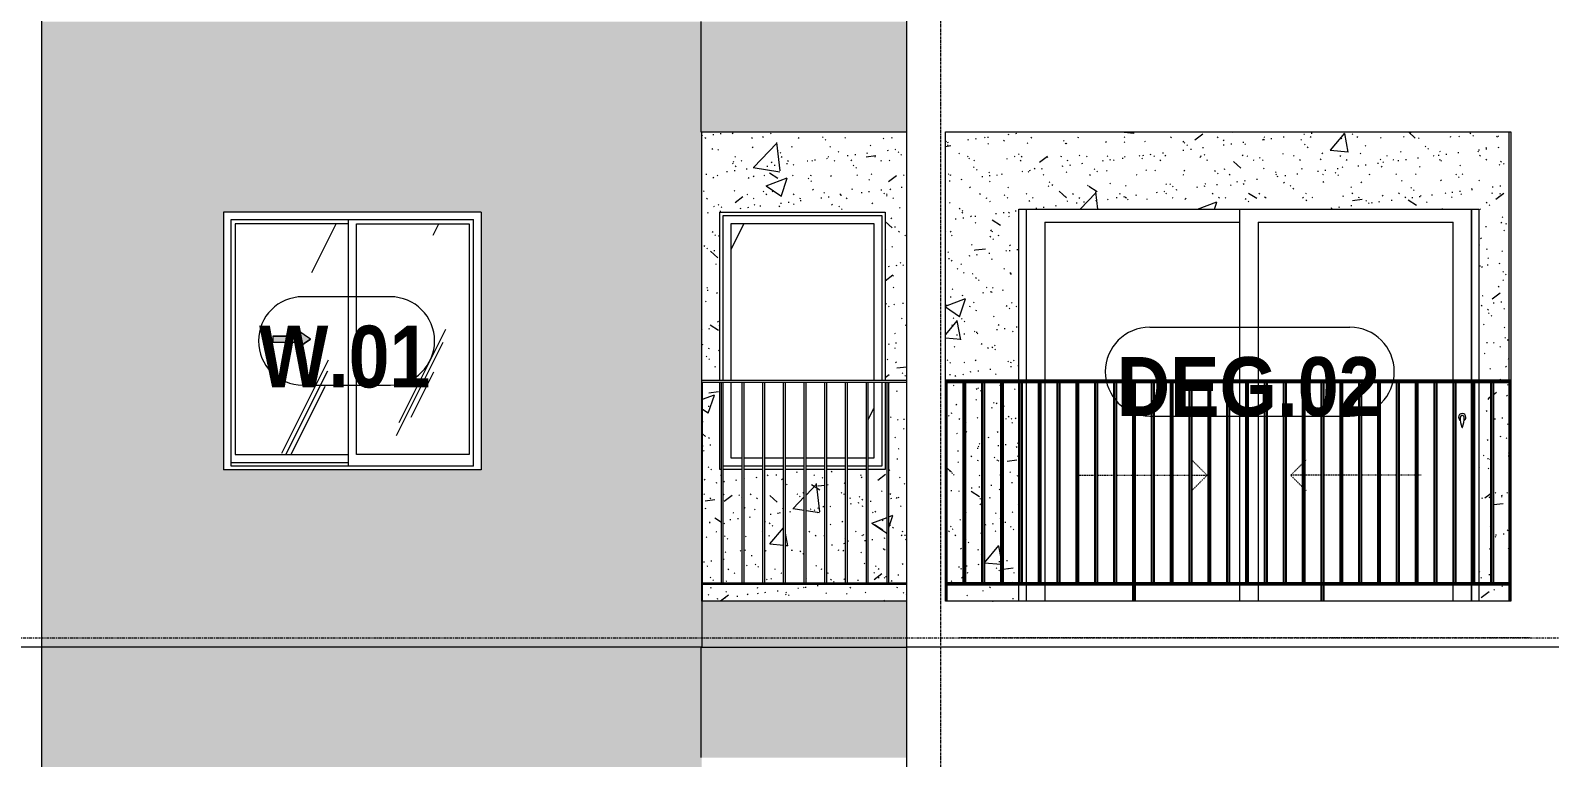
# Model space of a CAD drawing. Header units: millimetres. Extents: x 25061 to 259291, y -8723 to 35400.
# Drawn here: x 215360 to 223620, y 8350 to 12302 of the extents above; entities that cross this region are included whole.
import ezdxf

# ---------------------------------------------------------------- set-up
doc = ezdxf.new("R2010")
doc.units = ezdxf.units.MM
for name, pattern in [('1 NÉT CALL OUT', [6, 3, -3]), ('Centre', [31.75, 6.35, -4.7625, 15.875, -4.7625]), ('Dash', [6.35, 3.175, -3.175]), ('Dash 1_8_', [6.35, 3.175, -3.175]), ('Grid Line', [22.225, 12.7, -3.175, 3.175, -3.175])]:
    doc.linetypes.add(name, pattern=pattern)
for name, color, linetype, lineweight in [('0-2', 50, 'Continuous', 5), ('A-AREA', 32, 'Dash 1_8_', 9), ('A-DETL-GENF', 92, 'Continuous', 9), ('A-DETL-GENF-3', 92, '1 NÉT CALL OUT', 9), ('A-DOOR', 31, 'Continuous', 9), ('A-DOOR-FRAM', 31, 'Continuous', 9), ('A-DOOR-HDLN', 31, 'Dash', 9), ('A-DOOR-IDEN', 31, 'Continuous', 9), ('A-FLOR-HRAL-1', 253, 'Continuous', 9), ('A-FLOR-LEVL-2', 51, 'Centre', 9), ('A-GLAZ', 151, 'Continuous', 9), ('A-GLAZ-1', 7, '1 NÉT CALL OUT', 9), ('A-GLAZ-3', 7, 'Continuous', 9), ('A-GLAZ-IDEN', 152, 'Continuous', 9), ('A-WALL', 113, 'Continuous', 9), ('A-WALL-PATT-2', 9, 'Continuous', 9), ('A-WALL-PATT-3', 111, 'Continuous', 5), ('I-WALL', 2, 'Continuous', 9), ('I-WALL-2', 7, 'Continuous', 9), ('S-GRID-1', 1, 'Grid Line', 9)]:
    doc.layers.add(name, color=color, linetype=linetype, lineweight=lineweight)
doc.styles.add('Arial_B_1', font='arialbd.ttf', dxfattribs={"width": 0.9, "height": 320})
doc.styles.add('Arial_B_2', font='arialbd.ttf', dxfattribs={"width": 0.85, "height": 336})
pattern_1 = [(50, (-80880.3, 14125), (1165.98, -102.01), [121.92, -1341.12]), (355, (-80880.3, 14125), (-225.554, 1222.763), [97.536, -1072.896]), (100.451, (-80783.1, 14116.5), (940.433, 1120.746), [103.616, -1139.776]), (46.184, (-80880.3, 14450.1), (1734.91, -269.07), [182.88, -2011.68]), (96.636, (-80735.7, 14427.7), (1519.38, 1583.54), [155.42, -1709.66]), (351.184, (-80880.3, 14450.1), (1519.39, 1583.52), [146.3, -1609.34]), (21, (-80717.7, 14368.8), (970.332, -654.498), [121.92, -1341.12]), (326, (-80717.7, 14368.8), (395.53, 1178.804), [97.536, -1072.896]), (71.451, (-80636.9, 14314.3), (1365.87, 524.296), [103.616, -1139.776]), (37.5, (-80880.3, 14125), (19.767, 541.153), [53.645, -1006.246, 53.645, -1035.507, -1076.96]), (37.5, (-80880.3, 14125), (19.767, 541.153), [-2149.043, 53.645, -1023.315]), (7.5, (-80880.3, 14125), (427.646, 641.156), [53.645, -567.334, 53.645, -981.862, -410.464]), (7.5, (-80880.3, 14125), (427.646, 641.156), [-1656.486, 53.645, -356.82]), (327.5, (-81242.8, 14125), (867.782, -36.665), [53.645, -352.755, 53.645, -1214.323, -1682.496]), (327.5, (-81242.8, 14125), (867.782, -36.665), [-1674.368, 53.645, -1628.85]), (317.5, (-81405.4, 14125), (948.028, 162.73), [53.645, -474.675, 53.645, -788.416, -1194.816]), (317.5, (-81405.4, 14125), (948.028, 162.73), [-1370.38, 53.645, -1141.17])]
pattern_2 = [(37.5, (-80880.3, 14125), (-5.1206, 156.61216), [5.364, -118.181, 5.364, -132.812, -132.08]), (37.5, (-80880.3, 14125), (-5.1206, 156.61216), [-261.722, 5.364, -126.716]), (7.5, (-80880.3, 14125), (143.847, 229.3842), [5.364, -61.285, 5.364, -105.989, -42.672]), (7.5, (-80880.3, 14125), (143.847, 229.3842), [-178.003, 5.364, -37.308]), (327.5, (-80980.28, 14125), (253.1176, 0.4601), [5.364, -35.276, 5.364, -140.94, -191.008]), (327.5, (-80980.28, 14125), (253.1176, 0.4601), [-186.944, 5.364, -185.644]), (317.5, (-80980.28, 14125), (244.3381, 71.3376), [5.364, -14.956, 5.364, -90.546, -109.728]), (317.5, (-80980.28, 14125), (244.3381, 71.3376), [-116.23, 5.364, -104.364])]
pattern_3 = [(63.435, (-78970.7, 14236.3), (-0.002, 1625.6), [567.96, -3066.99]), (63.435, (-80596.3, 14236.3), (-0.002, 1625.6), [567.96, -3066.99]), (63.435, (-78192.5, 14550.35), (-0.002, 1625.6), [567.96, -3066.99]), (63.435, (-79818.1, 14550.35), (-0.002, 1625.6), [567.96, -3066.99]), (63.435, (-78310.3, 14439.5), (-0.002, 1625.6), [567.96, -3066.99]), (63.435, (-79935.9, 14439.5), (-0.002, 1625.6), [567.96, -3066.99]), (63.435, (-78430.35, 15074.4), (-0.002, 1625.6), [276.06, -3358.9]), (63.435, (-80055.95, 15074.4), (-0.002, 1625.6), [276.06, -3358.9]), (63.435, (-78508.9, 14976.15), (-0.002, 1625.6), [567.96, -3066.99]), (63.435, (-80134.5, 14976.15), (-0.002, 1625.6), [567.96, -3066.99]), (63.435, (-78495, 15046.7), (-0.002, 1625.6), [567.96, -3066.99]), (63.435, (-80120.6, 15046.7), (-0.002, 1625.6), [567.96, -3066.99]), (63.435, (-79150.9, 14737.2), (-0.002, 1625.6), [567.96, -3066.99]), (63.435, (-80776.5, 14737.2), (-0.002, 1625.6), [567.96, -3066.99]), (63.435, (-79137, 14820.35), (-0.002, 1625.6), [567.96, -3066.99]), (63.435, (-80762.6, 14820.35), (-0.002, 1625.6), [567.96, -3066.99]), (63.435, (-79133.3, 14880.3), (-0.002, 1625.6), [567.96, -3066.99]), (63.435, (-80758.9, 14880.3), (-0.002, 1625.6), [567.96, -3066.99])]

# ---------------------------------------------------------------- blocks, each defined once
blk = doc.blocks.new('M_Fixed - 900 x 1400-V293-TKCS_MẶT CẮT 2')
at = {"layer": 'A-GLAZ'}
h = blk.add_hatch(dxfattribs=at)
h.set_pattern_fill('FP_51', color=256, style=0, pattern_type=2)
h.set_pattern_definition([(63.435, (-80677.1, 14226.6), (-817.87, 2453.6), [1016, -609.6, 1016, -609.6, -1292.49]), (63.435, (-80677.1, 14226.6), (-817.87, 2453.6), [-3251.2, 406.4, -886.1]), (63.435, (-80727.9, 14277.4), (-817.87, 2453.6), [812.8, -1016, 609.6, -609.6, -1495.69]), (63.435, (-80727.9, 14277.4), (-817.87, 2453.6), [-3048, 711.2, -784.5]), (63.435, (-80727.9, 14429.8), (-817.87, 2453.6), [609.6, -1219.2, 406.4, -609.6, -1698.89]), (63.435, (-80727.9, 14429.8), (-817.87, 2453.6), [-2844.8, 914.4, -784.5]), (63.435, (-80575.5, 14277.4), (-817.87, 2453.6), [609.6, -1219.2, 508, -2206.89]), (63.435, (-80423.1, 14429.8), (-817.87, 2453.6), [304.8, -1524, 203.2, -2511.69]), (63.435, (-80677.1, 14683.8), (-817.87, 2453.6), [203.2, -1524, 203.2, -812.8, -1800.49]), (63.435, (-80677.1, 14683.8), (-817.87, 2453.6), [-2743.2, 508, -1292.5]), (63.435, (-79762.7, 14531.4), (-817.87, 2453.6), [1016, -1524, 1219.2, -804.81]), (63.435, (-79762.7, 14379), (-817.87, 2453.6), [1422.4, -1016, 1524, -601.61]), (63.435, (-79661.1, 14429.8), (-817.87, 2453.6), [1625.6, -812.8, 1219.2, -886.09]), (63.435, (-79508.7, 14582.2), (-817.87, 2453.6), [1016, -1422.4, 812.8, -1292.49]), (63.435, (-79661.1, 14887), (-817.87, 2453.6), [508, -2032, 609.6, -1394.09]), (63.435, (-79356.3, 14734.6), (-817.87, 2453.6), [406.4, -2032, 406.4, -1698.89])])
h.paths.add_polyline_path([(-62032.6, 9978), (-62032.6, 10390), (-62091.6, 10390), (-62091.6, 9978)])
h.paths.add_polyline_path([(-62022.6, 9978), (-61920.1, 9978), (-61920.1, 10390), (-62022.6, 10390), (-62022.6, 10047)])
h.paths.add_polyline_path([(-61317.6, 9978), (-61317.6, 10390), (-61347.6, 10390), (-61347.6, 9978)])
h.paths.add_polyline_path([(-61685.1, 9978), (-61582.6, 9978), (-61582.6, 10390), (-61685.1, 10390), (-61685.1, 10345.5)])
h.paths.add_polyline_path([(-61357.6, 9978), (-61357.6, 10390), (-61460.1, 10390), (-61460.1, 9978)])
h.paths.add_polyline_path([(-61695.1, 9978), (-61695.1, 10390), (-61797.6, 10390), (-61797.6, 9978)])
h.paths.add_polyline_path([(-61807.6, 9978), (-61807.6, 10390), (-61910.1, 10390), (-61910.1, 9978)])
h.paths.add_polyline_path([(-61470.1, 9978), (-61470.1, 10390), (-61572.6, 10390), (-61572.6, 9978)])
h.paths.add_polyline_path([(-61669.6, 10400), (-61317.6, 10400), (-61317.6, 11252), (-62091.6, 11252), (-62091.6, 10400), (-61739.6, 10400)])
at = {"layer": 'A-GLAZ-3'}
for p, q in [((-62135.6, 11296), (-61273.6, 11296)), ((-62135.6, 10400), (-62135.6, 11296)), ((-62091.6, 11252), (-61317.6, 11252)), ((-62091.6, 10400), (-62091.6, 11252)), ((-61317.6, 11252), (-61317.6, 10400)), ((-61273.6, 11296), (-61273.6, 10400)), ((-62091.6, 9978), (-62091.6, 10390)), ((-61317.6, 10390), (-61317.6, 9978)), ((-61273.6, 10390), (-61273.6, 9934)), ((-62032.6, 9934), (-62135.1, 9934)), ((-62032.6, 9978), (-62091.6, 9978)), ((-61920.1, 9978), (-62022.6, 9978)), ((-61920.1, 9934), (-62022.6, 9934)), ((-61807.6, 9978), (-61910.1, 9978)), ((-61807.6, 9934), (-61910.1, 9934)), ((-61695.1, 9978), (-61797.6, 9978)), ((-61695.1, 9934), (-61797.6, 9934)), ((-61582.6, 9978), (-61685.1, 9978)), ((-61582.6, 9934), (-61685.1, 9934)), ((-61470.1, 9978), (-61572.6, 9978)), ((-61470.1, 9934), (-61572.6, 9934)), ((-61357.6, 9978), (-61460.1, 9978)), ((-61357.6, 9934), (-61460.1, 9934)), ((-61317.6, 9978), (-61347.6, 9978)), ((-61273.6, 9934), (-61347.6, 9934))]:
    blk.add_line(p, q, dxfattribs=at)
blk = doc.blocks.new('Railing - 10mm-901206-TKCS_MẶT CẮT 2')
at = {"layer": 'A-FLOR-HRAL-1'}
for p, q in [((-62145.064287, 5900), (-62145.064287, 6990)), ((-62135.064287, 5900), (-62135.064287, 6990))]:
    blk.add_line(p, q, dxfattribs=at)
blk = doc.blocks.new('Railing - 50 x 10mm-901205-TKCS_MẶT CẮT 2')
at = {"layer": 'A-FLOR-HRAL-1'}
for p in [(-62252.564287, 6990), (-62247.564287, 5800)]:
    blk.add_line(p, (-62247.564287, 6990), dxfattribs=at)
blk = doc.blocks.new('Railing - Railing-998577-TKCS_MẶT CẮT 2')
at = {"layer": 'A-FLOR-HRAL-1'}
for p, q in [((-62252.564287, 12700), (-61137.564287, 12700)), ((-61137.564287, 12690), (-62252.564287, 12690))]:
    blk.add_line(p, q, dxfattribs=at)
for name, p in [('Railing - 50 x 10mm-901205-TKCS_MẶT CẮT 2', (0, 6800)), ('Railing - 10mm-901206-TKCS_MẶT CẮT 2', (0, 6800)), ('Railing - 10mm-901206-TKCS_MẶT CẮT 2', (112.5, 6800)), ('Railing - 10mm-901206-TKCS_MẶT CẮT 2', (225, 6800)), ('Railing - 10mm-901206-TKCS_MẶT CẮT 2', (337.5, 6800)), ('Railing - 10mm-901206-TKCS_MẶT CẮT 2', (450, 6800)), ('Railing - 10mm-901206-TKCS_MẶT CẮT 2', (562.5, 6800)), ('Railing - 10mm-901206-TKCS_MẶT CẮT 2', (675, 6800)), ('Railing - 10mm-901206-TKCS_MẶT CẮT 2', (787.5, 6800)), ('Railing - 10mm-901206-TKCS_MẶT CẮT 2', (900, 6800))]:
    blk.add_blockref(name, p)
blk = doc.blocks.new('Top Rail Type - Top Rail_Internal_-998578-TKCS_MẶT CẮT 2')
at = {"layer": 'A-FLOR-HRAL-1'}
for p, q in [((-61137.564287, 13800), (-62252.564287, 13800)), ((-62252.564287, 13790), (-61137.564287, 13790))]:
    blk.add_line(p, q, dxfattribs=at)
blk = doc.blocks.new('NCV_TKTC_TANG 3 - 4_rvt-4-TKCS_MẶT CẮT 2')
at = {"layer": 'A-WALL-PATT-2'}
h = blk.add_hatch(dxfattribs=at)
h.set_pattern_fill('FP_37', color=256, style=0, pattern_type=2)
h.set_pattern_definition(pattern_1)
h.paths.add_polyline_path([(-61149.6, 9200), (-61137.6, 9200), (-61137.6, 9290), (-62247.6, 9290), (-62247.6, 9200), (-61157.9, 9200)])
h.paths.add_polyline_path([(-62022.6, 9300), (-61920.1, 9300), (-61920.1, 9915), (-62022.6, 9915), (-62022.6, 9802.7)])
h.paths.add_polyline_path([(-61910.1, 9300), (-61807.6, 9300), (-61807.6, 9915), (-61910.1, 9915), (-61910.1, 9707)])
h.paths.add_polyline_path([(-62135.1, 9300), (-62032.6, 9300), (-62032.6, 9915), (-62135.1, 9915), (-62135.1, 9898.4)])
h.paths.add_polyline_path([(-62145.1, 9300), (-62145.1, 9915), (-62154.6, 9915), (-62154.6, 10390), (-62247.6, 10390), (-62247.6, 9300)])
h.paths.add_polyline_path([(-61141.6, 9300), (-61137.6, 9300), (-61137.6, 10390), (-61235.1, 10390), (-61235.1, 9300), (-61164.3, 9300)])
h.paths.add_polyline_path([(-61685.1, 9300), (-61582.6, 9300), (-61582.6, 9915), (-61685.1, 9915), (-61685.1, 9515.7)])
h.paths.add_polyline_path([(-61797.6, 9300), (-61695.1, 9300), (-61695.1, 9915), (-61797.6, 9915), (-61797.6, 9611.3)])
h.paths.add_polyline_path([(-61245.1, 9300), (-61245.1, 10390), (-61254.6, 10390), (-61254.6, 9915), (-61347.6, 9915), (-61347.6, 9300)])
h.paths.add_polyline_path([(-61572.6, 9300), (-61470.1, 9300), (-61470.1, 9915), (-61572.6, 9915), (-61572.6, 9420)])
h.paths.add_polyline_path([(-61357.6, 9300), (-61357.6, 9915), (-61460.1, 9915), (-61460.1, 9300), (-61431.5, 9300)])
h.paths.add_polyline_path([(-62252.6, 10400), (-62154.6, 10400), (-62154.6, 11315), (-61254.6, 11315), (-61254.6, 10400), (-61137.6, 10400), (-61137.6, 11750), (-62252.6, 11750), (-62252.6, 10860.2)])
h = blk.add_hatch(dxfattribs=at)
h.set_pattern_fill('FP_38', color=256, style=0, pattern_type=2)
h.set_pattern_definition(pattern_2)
h.paths.add_polyline_path([(-61149.6, 9200), (-61137.6, 9200), (-61137.6, 9290), (-62247.6, 9290), (-62247.6, 9200), (-61157.9, 9200)])
h.paths.add_polyline_path([(-62022.6, 9300), (-61920.1, 9300), (-61920.1, 9915), (-62022.6, 9915), (-62022.6, 9802.7)])
h.paths.add_polyline_path([(-61910.1, 9300), (-61807.6, 9300), (-61807.6, 9915), (-61910.1, 9915), (-61910.1, 9707)])
h.paths.add_polyline_path([(-62135.1, 9300), (-62032.6, 9300), (-62032.6, 9915), (-62135.1, 9915), (-62135.1, 9898.4)])
h.paths.add_polyline_path([(-62145.1, 9300), (-62145.1, 9915), (-62154.6, 9915), (-62154.6, 10390), (-62247.6, 10390), (-62247.6, 9300)])
h.paths.add_polyline_path([(-61141.6, 9300), (-61137.6, 9300), (-61137.6, 10390), (-61235.1, 10390), (-61235.1, 9300), (-61164.3, 9300)])
h.paths.add_polyline_path([(-61685.1, 9300), (-61582.6, 9300), (-61582.6, 9915), (-61685.1, 9915), (-61685.1, 9515.7)])
h.paths.add_polyline_path([(-61797.6, 9300), (-61695.1, 9300), (-61695.1, 9915), (-61797.6, 9915), (-61797.6, 9611.3)])
h.paths.add_polyline_path([(-61245.1, 9300), (-61245.1, 10390), (-61254.6, 10390), (-61254.6, 9915), (-61347.6, 9915), (-61347.6, 9300)])
h.paths.add_polyline_path([(-61572.6, 9300), (-61470.1, 9300), (-61470.1, 9915), (-61572.6, 9915), (-61572.6, 9420)])
h.paths.add_polyline_path([(-61357.6, 9300), (-61357.6, 9915), (-61460.1, 9915), (-61460.1, 9300), (-61431.5, 9300)])
h.paths.add_polyline_path([(-62252.6, 10400), (-62154.6, 10400), (-62154.6, 11315), (-61254.6, 11315), (-61254.6, 10400), (-61137.6, 10400), (-61137.6, 11750), (-62252.6, 11750), (-62252.6, 10860.2)])
h = blk.add_hatch(dxfattribs=at)
h.set_pattern_fill('FP_37', color=256, style=0, pattern_type=2)
h.set_pattern_definition(pattern_1)
h.paths.add_polyline_path([(-60922.6, 9200), (-60527.6, 9200), (-60527.6, 9290), (-60922.6, 9290), (-60922.6, 9206.3)])
h.paths.add_polyline_path([(-57862.6, 9200), (-57862.6, 9290), (-58027.6, 9290), (-58027.6, 9200), (-57873.4, 9200)])
h.paths.add_polyline_path([(-60830.1, 9300), (-60830.1, 10390), (-60922.6, 10390), (-60922.6, 9300), (-60874.8, 9300)])
h.paths.add_polyline_path([(-60527.6, 9300), (-60527.6, 10390), (-60615.1, 10390), (-60615.1, 9300)])
h.paths.add_polyline_path([(-57880.7, 9300), (-57862.6, 9300), (-57862.6, 10390), (-57950.1, 10390), (-57950.1, 9300)])
h.paths.add_polyline_path([(-57960.1, 9300), (-57960.1, 10390), (-58027.6, 10390), (-58027.6, 9300)])
h.paths.add_polyline_path([(-60727.6, 9300), (-60727.6, 10390), (-60820.1, 10390), (-60820.1, 9300), (-60802.2, 9300)])
h.paths.add_polyline_path([(-60717.6, 9300), (-60625.1, 9300), (-60625.1, 10390), (-60717.6, 10390), (-60717.6, 9867.5)])
h.paths.add_polyline_path([(-57960.3, 10400), (-57862.6, 10400), (-57862.6, 11750), (-60927.6, 11750), (-60927.6, 10400), (-60527.6, 10400), (-60527.6, 11330), (-58027.6, 11330), (-58027.6, 10400), (-58018.9, 10400)])
h = blk.add_hatch(dxfattribs=at)
h.set_pattern_fill('FP_38', color=256, style=0, pattern_type=2)
h.set_pattern_definition(pattern_2)
h.paths.add_polyline_path([(-60922.6, 9200), (-60527.6, 9200), (-60527.6, 9290), (-60922.6, 9290), (-60922.6, 9206.3)])
h.paths.add_polyline_path([(-57862.6, 9200), (-57862.6, 9290), (-58027.6, 9290), (-58027.6, 9200), (-57873.4, 9200)])
h.paths.add_polyline_path([(-60830.1, 9300), (-60830.1, 10390), (-60922.6, 10390), (-60922.6, 9300), (-60874.8, 9300)])
h.paths.add_polyline_path([(-60527.6, 9300), (-60527.6, 10390), (-60615.1, 10390), (-60615.1, 9300)])
h.paths.add_polyline_path([(-57880.7, 9300), (-57862.6, 9300), (-57862.6, 10390), (-57950.1, 10390), (-57950.1, 9300)])
h.paths.add_polyline_path([(-57960.1, 9300), (-57960.1, 10390), (-58027.6, 10390), (-58027.6, 9300)])
h.paths.add_polyline_path([(-60727.6, 9300), (-60727.6, 10390), (-60820.1, 10390), (-60820.1, 9300), (-60802.2, 9300)])
h.paths.add_polyline_path([(-60717.6, 9300), (-60625.1, 9300), (-60625.1, 10390), (-60717.6, 10390), (-60717.6, 9867.5)])
h.paths.add_polyline_path([(-57960.3, 10400), (-57862.6, 10400), (-57862.6, 11750), (-60927.6, 11750), (-60927.6, 10400), (-60527.6, 10400), (-60527.6, 11330), (-58027.6, 11330), (-58027.6, 10400), (-58018.9, 10400)])
at = {"layer": 'I-WALL-2'}
for p, q in [((-57862.6, 10400), (-57862.6, 11750)), ((-60527.6, 10400), (-60527.6, 11330)), ((-60527.6, 11330), (-58027.6, 11330)), ((-58027.6, 11330), (-58027.6, 10400)), ((-62154.6, 10400), (-62154.6, 11315)), ((-62154.6, 11315), (-61254.6, 11315)), ((-61254.6, 11315), (-61254.6, 10400)), ((-62154.6, 9915), (-62154.6, 10390)), ((-61254.6, 10390), (-61254.6, 9915)), ((-60527.6, 9300), (-60527.6, 10390)), ((-58027.6, 10390), (-58027.6, 9300)), ((-57862.6, 9300), (-57862.6, 10390)), ((-62145.1, 9915), (-62154.6, 9915)), ((-62032.6, 9915), (-62135.1, 9915)), ((-61920.1, 9915), (-62022.6, 9915)), ((-61807.6, 9915), (-61910.1, 9915)), ((-61695.1, 9915), (-61797.6, 9915)), ((-61582.6, 9915), (-61685.1, 9915)), ((-61470.1, 9915), (-61572.6, 9915)), ((-61357.6, 9915), (-61460.1, 9915)), ((-61254.6, 9915), (-61347.6, 9915)), ((-60527.6, 9200), (-60527.6, 9290)), ((-58027.6, 9290), (-58027.6, 9200)), ((-57862.6, 9200), (-57862.6, 9290))]:
    blk.add_line(p, q, dxfattribs=at)
at = {"layer": ''}
for name in ['Top Rail Type - Top Rail_Internal_-998578-TKCS_MẶT CẮT 2', 'Railing - Railing-998577-TKCS_MẶT CẮT 2']:
    blk.add_blockref(name, (0, -3400), dxfattribs=at)
at = {"layer": 'A-GLAZ'}
blk.add_blockref('M_Fixed - 900 x 1400-V293-TKCS_MẶT CẮT 2', (0, 0), dxfattribs=at)
blk = doc.blocks.new('1_FAMILY RVT - W01-WxH 1400x1400xmm-V129-TKCS_MẶT CẮT 2')
at = {"layer": 'A-DETL-GENF-3'}
blk.add_hatch(color=256, dxfattribs=at).paths.add_polyline_path([(-64448.1, 10576.5), (-64380.3, 10623.9), (-64448.1, 10671.4), (-64448.1, 10640.9), (-64583.5, 10640.9), (-64583.5, 10607), (-64448.1, 10607)])
at = {"layer": 'A-GLAZ'}
h = blk.add_hatch(dxfattribs=at)
h.set_pattern_fill('FP_35', color=256, style=0, pattern_type=2)
h.set_pattern_definition(pattern_3)
h.paths.add_polyline_path([(-64174.8, 9997), (-64174.8, 11250.9), (-64789.1, 11250.9), (-64789.1, 9997), (-64778.2, 9997)])
h.paths.add_polyline_path([(-64448.1, 10576.5), (-64448.1, 10607), (-64583.5, 10607), (-64583.5, 10640.9), (-64448.1, 10640.9), (-64448.1, 10671.4), (-64380.3, 10623.9), (-64404.5, 10607)])
h = blk.add_hatch(dxfattribs=at)
h.set_pattern_fill('FP_35', color=256, style=0, pattern_type=2)
h.set_pattern_definition(pattern_3)
h.paths.add_polyline_path([(-64130.3, 9997), (-63516.1, 9997), (-63516.1, 11250.9), (-64130.3, 11250.9), (-64130.3, 10874.5)])
at = {"layer": 'A-DETL-GENF'}
for p, q in [((-64448.1, 10671.4), (-64448.1, 10640.9)), ((-64380.3, 10623.9), (-64448.1, 10671.4)), ((-64380.3, 10623.9), (-64448.1, 10671.4)), ((-64448.1, 10671.4), (-64448.1, 10640.9)), ((-64583.5, 10640.9), (-64583.5, 10607)), ((-64583.5, 10640.9), (-64448.1, 10640.9)), ((-64448.1, 10640.9), (-64583.5, 10640.9)), ((-64583.5, 10640.9), (-64583.5, 10607)), ((-64583.5, 10607), (-64448.1, 10607)), ((-64583.5, 10607), (-64448.1, 10607)), ((-64380.3, 10623.9), (-64448.1, 10576.5)), ((-64448.1, 10576.5), (-64380.3, 10623.9)), ((-64448.1, 10607), (-64448.1, 10576.5)), ((-64448.1, 10607), (-64448.1, 10576.5))]:
    blk.add_line(p, q, dxfattribs=at)
at = {"layer": 'A-GLAZ'}
for p, q in [((-63452.6, 11314.4), (-64852.6, 11314.4)), ((-64852.6, 11314.4), (-64852.6, 9914.4)), ((-64811.6, 11273.5), (-63493.5, 11273.5)), ((-64811.6, 9933.5), (-64811.6, 11273.5)), ((-64789.1, 11250.9), (-64789.1, 9997)), ((-64174.8, 11250.9), (-64789.1, 11250.9)), ((-64174.8, 11273.5), (-64174.8, 9933.5)), ((-64130.3, 9997), (-64130.3, 11250.9)), ((-64130.3, 11250.9), (-63516.1, 11250.9)), ((-63516.1, 11250.9), (-63516.1, 9997)), ((-63493.5, 9933.5), (-63493.5, 11273.5)), ((-63452.6, 11314.4), (-63452.6, 9914.4)), ((-64789.1, 9997), (-64174.8, 9997)), ((-63516.1, 9997), (-64130.3, 9997)), ((-63452.6, 9914.4), (-64852.6, 9914.4)), ((-64174.8, 9952.5), (-64811.6, 9952.5)), ((-64174.8, 9952.5), (-64811.6, 9952.5)), ((-63493.5, 9933.5), (-64811.6, 9933.5))]:
    blk.add_line(p, q, dxfattribs=at)
blk = doc.blocks.new('DEG_02-DEG_03 - DEG_02-2500x2400mm-CỬA ĐI 02 CÁNH TRƯỢT-V139-TKCS_MẶT CẮT 2')
at = {"layer": 'A-DOOR'}
for p, q in [((-59327.6, 10400), (-59327.6, 11330)), ((-58067.6, 11330), (-58067.6, 10400)), ((-60387.6, 11260), (-60387.6, 10400)), ((-60387.6, 11260), (-59327.6, 11260)), ((-59227.6, 11260), (-59227.6, 10400)), ((-59227.6, 11260), (-58167.6, 11260)), ((-58167.6, 10400), (-58167.6, 11260)), ((-60387.6, 10390), (-60387.6, 9300)), ((-59327.6, 9300), (-59327.6, 10390)), ((-59227.6, 10390), (-59227.6, 9300)), ((-58167.6, 9300), (-58167.6, 10390)), ((-58067.6, 10390), (-58067.6, 9300)), ((-60387.6, 9290), (-60387.6, 9200)), ((-59327.6, 9200), (-59327.6, 9290)), ((-59227.6, 9290), (-59227.6, 9200)), ((-58167.6, 9200), (-58167.6, 9290)), ((-58067.6, 9290), (-58067.6, 9200))]:
    blk.add_line(p, q, dxfattribs=at)
at = {"layer": 'A-DOOR', "flags": 128}
blk.add_lwpolyline([(-58116.1, 10208.7), (-58116.1, 10208.7), (-58116.1, 10208.7), (-58116.1, 10208.7), (-58116.1, 10208.7), (-58116.1, 10208.7), (-58116.1, 10208.7), (-58116.2, 10208.7), (-58116.2, 10208.7), (-58116.2, 10208.7), (-58116.2, 10208.7), (-58116.3, 10208.7), (-58116.3, 10208.7), (-58116.3, 10208.7), (-58116.4, 10208.7), (-58116.4, 10208.7), (-58116.4, 10208.7), (-58116.5, 10208.7), (-58116.5, 10208.7), (-58116.6, 10208.7), (-58116.6, 10208.7), (-58116.7, 10208.7), (-58116.7, 10208.7), (-58116.8, 10208.7), (-58116.8, 10208.7), (-58116.9, 10208.7), (-58116.9, 10208.7), (-58117, 10208.7), (-58117, 10208.7), (-58117.1, 10208.7), (-58117.1, 10208.7), (-58117.2, 10208.7), (-58117.3, 10208.7), (-58117.3, 10208.7), (-58117.4, 10208.7), (-58117.4, 10208.7), (-58117.5, 10208.7), (-58117.5, 10208.7), (-58117.6, 10208.7), (-58117.7, 10208.7), (-58117.7, 10208.7), (-58117.8, 10208.7), (-58117.8, 10208.7), (-58117.9, 10208.7), (-58118, 10208.7), (-58118, 10208.7), (-58118.1, 10208.7), (-58118.1, 10208.7), (-58118.2, 10208.7), (-58118.2, 10208.7), (-58118.3, 10208.7), (-58118.3, 10208.7), (-58118.4, 10208.7), (-58118.4, 10208.7), (-58118.5, 10208.7), (-58118.5, 10208.7), (-58118.6, 10208.7), (-58118.6, 10208.7), (-58118.7, 10208.7), (-58118.7, 10208.7), (-58118.7, 10208.7), (-58118.8, 10208.7), (-58118.8, 10208.7), (-58118.8, 10208.7), (-58118.9, 10208.7), (-58118.9, 10208.7), (-58118.9, 10208.7), (-58119, 10208.7), (-58119, 10208.7), (-58119, 10208.7), (-58119, 10208.7), (-58119, 10208.7), (-58119, 10208.7), (-58119, 10208.7), (-58119.1, 10208.7), (-58119.1, 10208.7)], dxfattribs=at)
at = {"layer": 'A-DOOR'}
for centre, radius, start, end in [((-58117.6, 10200), 20, 0, 180), ((-58117.6, 10200), 20, 180, 240), ((-58119.1, 10199.2), 9.45, 90, 180), ((-57963.8, 10199.2), 164.8, 180, 199.13397), ((-58116.1, 10199.2), 9.45, 0, 90), ((-58271.4, 10199.2), 164.8, 340.86603, 0), ((-58117.6, 10200), 20, 300, 0), ((-58117.2, 10146), 2.34, 199.13397, 261.03098), ((-58117.9, 10146), 2.34, 278.96902, 340.86603)]:
    blk.add_arc(centre, radius, start, end, dxfattribs=at)
at = {"layer": 'A-DOOR-FRAM'}
for p, q in [((-60487.6, 10400), (-60487.6, 11330)), ((-58067.6, 10400), (-58067.6, 11330)), ((-60487.6, 9300), (-60487.6, 10390)), ((-58067.6, 9300), (-58067.6, 10390)), ((-60487.6, 9200), (-60487.6, 9290)), ((-58067.6, 9200), (-58067.6, 9290))]:
    blk.add_line(p, q, dxfattribs=at)
at = {"layer": 'A-DOOR-HDLN'}
for p, q in [((-59504.8, 9884.2), (-59589.7, 9969.1)), ((-59050.3, 9884.2), (-58985.1, 9949.5)), ((-58975.1, 9959.5), (-58965.5, 9969.1)), ((-60205.1, 9884.2), (-60112.6, 9884.2)), ((-60102.6, 9884.2), (-60010.1, 9884.2)), ((-60000.1, 9884.2), (-59907.6, 9884.2)), ((-59897.6, 9884.2), (-59805.1, 9884.2)), ((-59795.1, 9884.2), (-59702.6, 9884.2)), ((-59692.6, 9884.2), (-59600.1, 9884.2)), ((-59590.1, 9884.2), (-59504.8, 9884.2)), ((-59504.8, 9884.2), (-59589.7, 9799.4)), ((-59050.3, 9884.2), (-58985.1, 9819)), ((-58985.1, 9884.2), (-59050.3, 9884.2)), ((-58882.6, 9884.2), (-58975.1, 9884.2)), ((-58780.1, 9884.2), (-58872.6, 9884.2)), ((-58677.6, 9884.2), (-58770.1, 9884.2)), ((-58575.1, 9884.2), (-58667.6, 9884.2)), ((-58472.6, 9884.2), (-58565.1, 9884.2)), ((-58370.1, 9884.2), (-58462.6, 9884.2)), ((-58340.3, 9884.2), (-58360.1, 9884.2)), ((-58975.1, 9809), (-58965.5, 9799.4))]:
    blk.add_line(p, q, dxfattribs=at)
blk = doc.blocks.new('Railing - 10mm-1251313-TKCS_MẶT CẮT 2')
at = {"layer": ''}
for p, q in [((-60830.064287, 5900), (-60830.064287, 6990)), ((-60820.064287, 6990), (-60820.064287, 5900))]:
    blk.add_line(p, q, dxfattribs=at)
blk = doc.blocks.new('Railing - 50 x 10mm-1251315-TKCS_MẶT CẮT 2')
at = {"layer": ''}
for p, q in [((-59897.564287, 6990), (-59907.564287, 6990)), ((-59907.564287, 5800), (-59907.564287, 6990)), ((-59897.564287, 6990), (-59897.564287, 5800))]:
    blk.add_line(p, q, dxfattribs=at)
blk = doc.blocks.new('Railing - 50 x 10mm-1251311-TKCS_MẶT CẮT 2')
at = {"layer": ''}
for q in [(-60927.564287, 6990), (-60922.564287, 5800)]:
    blk.add_line((-60922.564287, 6990), q, dxfattribs=at)
blk = doc.blocks.new('Railing - 50 x 10mm-V186-TKCS_MẶT CẮT 2')
at = {"layer": ''}
for p in [(-57852.564287, 6990), (-57857.564287, 5800)]:
    blk.add_line(p, (-57857.564287, 6990), dxfattribs=at)
blk = doc.blocks.new('Railing - Railing-1558314-TKCS_MẶT CẮT 2')
at = {"layer": ''}
for p, q in [((-60927.564287, 9300), (-57852.564287, 9300)), ((-60927.564287, 9290), (-57852.564287, 9290))]:
    blk.add_line(p, q, dxfattribs=at)
for name, p in [('Railing - 50 x 10mm-1251311-TKCS_MẶT CẮT 2', (0, 3400)), ('Railing - 10mm-1251313-TKCS_MẶT CẮT 2', (0, 3400)), ('Railing - 10mm-1251313-TKCS_MẶT CẮT 2', (102.5, 3400)), ('Railing - 10mm-1251313-TKCS_MẶT CẮT 2', (205, 3400)), ('Railing - 10mm-1251313-TKCS_MẶT CẮT 2', (307.5, 3400)), ('Railing - 10mm-1251313-TKCS_MẶT CẮT 2', (410, 3400)), ('Railing - 10mm-1251313-TKCS_MẶT CẮT 2', (512.5, 3400)), ('Railing - 10mm-1251313-TKCS_MẶT CẮT 2', (615, 3400)), ('Railing - 10mm-1251313-TKCS_MẶT CẮT 2', (717.5, 3400)), ('Railing - 10mm-1251313-TKCS_MẶT CẮT 2', (820, 3400)), ('Railing - 50 x 10mm-1251315-TKCS_MẶT CẮT 2', (0, 3400)), ('Railing - 10mm-1251313-TKCS_MẶT CẮT 2', (1025, 3400)), ('Railing - 10mm-1251313-TKCS_MẶT CẮT 2', (1127.5, 3400)), ('Railing - 10mm-1251313-TKCS_MẶT CẮT 2', (1230, 3400)), ('Railing - 10mm-1251313-TKCS_MẶT CẮT 2', (1332.5, 3400)), ('Railing - 10mm-1251313-TKCS_MẶT CẮT 2', (1435, 3400)), ('Railing - 10mm-1251313-TKCS_MẶT CẮT 2', (1537.5, 3400)), ('Railing - 10mm-1251313-TKCS_MẶT CẮT 2', (1640, 3400)), ('Railing - 10mm-1251313-TKCS_MẶT CẮT 2', (1742.5, 3400)), ('Railing - 10mm-1251313-TKCS_MẶT CẮT 2', (1845, 3400)), ('Railing - 50 x 10mm-1251315-TKCS_MẶT CẮT 2', (1025, 3400)), ('Railing - 10mm-1251313-TKCS_MẶT CẮT 2', (2050, 3400)), ('Railing - 10mm-1251313-TKCS_MẶT CẮT 2', (2152.5, 3400)), ('Railing - 10mm-1251313-TKCS_MẶT CẮT 2', (2255, 3400)), ('Railing - 10mm-1251313-TKCS_MẶT CẮT 2', (2357.5, 3400)), ('Railing - 10mm-1251313-TKCS_MẶT CẮT 2', (2460, 3400)), ('Railing - 10mm-1251313-TKCS_MẶT CẮT 2', (2562.5, 3400)), ('Railing - 10mm-1251313-TKCS_MẶT CẮT 2', (2665, 3400)), ('Railing - 10mm-1251313-TKCS_MẶT CẮT 2', (2767.5, 3400)), ('Railing - 10mm-1251313-TKCS_MẶT CẮT 2', (2870, 3400)), ('Railing - 50 x 10mm-V186-TKCS_MẶT CẮT 2', (0, 3400))]:
    blk.add_blockref(name, p)
blk = doc.blocks.new('Top Rail Type - Top Rail_Internal_-1558315-TKCS_MẶT CẮT 2')
at = {"layer": ''}
for p, q in [((-57852.564287, 10400), (-60927.564287, 10400)), ((-60927.564287, 10390), (-57852.564287, 10390))]:
    blk.add_line(p, q, dxfattribs=at)
blk = doc.blocks.new('STN_Door Tag - STN_Door Tag-1788670-TKCS_MẶT CẮT 2')
at = {"layer": 'A-DOOR-IDEN'}
for p, q in [((-93966.7, 3889.1), (-92878.6, 3889.1)), ((-93966.7, 3406.1), (-92878.6, 3406.1))]:
    blk.add_line(p, q, dxfattribs=at)
for centre, start, end in [((-93966.7, 3647.6), 90, 270), ((-92878.6, 3647.6), 270, 90)]:
    blk.add_arc(centre, 241.5, start, end, dxfattribs=at)
blk = doc.blocks.new('SSA-WINDOW TAG - 10-2062020-TKCS_MẶT CẮT 2')
at = {"layer": 'A-GLAZ-IDEN'}
for p, q in [((-117145.064287, 7454.4), (-117622.564287, 7454.4)), ((-117622.564287, 6974.4), (-117145.064287, 6974.4))]:
    blk.add_line(p, q, dxfattribs=at)
for centre, start, end in [((-117622.564287, 7214.4), 90, 270), ((-117145.064287, 7214.4), 270, 90)]:
    blk.add_arc(centre, 240, start, end, dxfattribs=at)

msp = doc.modelspace()

# ---------------------------------------------------------------- hatches: boundary and pattern name
at = {"layer": 'A-WALL-PATT-3'}
h = msp.add_hatch(color=256, dxfattribs=at)
h.paths.add_polyline_path([(219005.2, 8950), (219005.2, 8950), (219010.2, 8950), (219010.2, 11750), (219005.2, 11750), (219005.2, 12350), (215420.2, 12350), (215420.2, 8950), (218075, 8950)])
h.paths.add_polyline_path([(217769.3, 9914.4), (216410.2, 9914.4), (216410.2, 11314.4), (217810.2, 11314.4), (217810.2, 9914.4)])
for points in [[(219010.2, 11750), (220125.2, 11750), (220125.2, 12350), (219005.2, 12350), (219005.2, 11750)], [(219010.2, 8950), (220125.2, 8950), (220125.2, 9200), (219010.2, 9200)], [(219010.2, 8350), (220125.2, 8350), (220125.2, 8950), (219005.2, 8950), (219005.2, 8350)]]:
    msp.add_hatch(color=256, dxfattribs=at).paths.add_polyline_path(points)
h = msp.add_hatch(color=256, dxfattribs=at)
h.paths.add_polyline_path([(217810.2, 5600), (219010.2, 5600), (219010.2, 8350), (219005.2, 8350), (219005.2, 8950), (215420.2, 8950), (215420.2, 5600), (217769.3, 5600)])
h.paths.add_polyline_path([(216451.1, 6514.4), (216410.2, 6514.4), (216410.2, 7914.4), (217810.2, 7914.4), (217810.2, 6514.4), (216484.6, 6514.4)])

# ---------------------------------------------------------------- linework, layer by layer
at = {"layer": 'A-AREA'}
msp.add_line((223510.2, 9000), (220410.2, 9000), dxfattribs=at)
at = {"layer": 'A-FLOR-LEVL-2'}
msp.add_line((147110.2, 9000), (255566.7, 9000), dxfattribs=at)
at = {"layer": 'A-WALL'}
for p, q in [((215420.2, 29350), (215420.2, 5550)), ((220125.2, 5550), (220125.2, 29350)), ((219010.2, 9200), (219010.2, 11750)), ((220335.2, 9200), (220335.2, 11750)), ((220335.2, 11750), (223410.2, 11750)), ((223410.2, 11750), (223410.2, 9200)), ((223410.2, 9200), (220335.2, 9200)), ((219005.2, 8950), (205210.2, 8950)), ((226600.2, 8950), (220125.2, 8950))]:
    msp.add_line(p, q, dxfattribs=at)
at = {"layer": 'I-WALL'}
for p, q in [((219005.2, 12350), (219005.2, 11750)), ((219005.2, 11750), (220125.2, 11750)), ((220125.2, 9200), (219010.2, 9200)), ((219010.2, 9200), (219010.2, 8950)), ((219010.2, 8950), (219005.2, 8950)), ((219005.2, 8950), (219005.2, 8350)), ((219010.2, 8950), (220125.2, 8950))]:
    msp.add_line(p, q, dxfattribs=at)
at = {"layer": 'S-GRID-1'}
msp.add_line((220310.2, -3283.1), (220310.2, 30285.9), dxfattribs=at)

# ---------------------------------------------------------------- block references
at = {"layer": ''}
for name in ['Top Rail Type - Top Rail_Internal_-1558315-TKCS_MẶT CẮT 2', 'Railing - Railing-1558314-TKCS_MẶT CẮT 2']:
    msp.add_blockref(name, (281262.8, 0), dxfattribs=at)
at = {"layer": '0-2'}
msp.add_blockref('NCV_TKTC_TANG 3 - 4_rvt-4-TKCS_MẶT CẮT 2', (281262.8, 0), dxfattribs=at)
at = {"layer": 'A-DOOR'}
msp.add_blockref('DEG_02-DEG_03 - DEG_02-2500x2400mm-CỬA ĐI 02 CÁNH TRƯỢT-V139-TKCS_MẶT CẮT 2', (281262.8, 0), dxfattribs=at)
at = {"layer": 'A-DOOR-IDEN'}
msp.add_blockref('STN_Door Tag - STN_Door Tag-1788670-TKCS_MẶT CẮT 2', (315412.8, 6800), dxfattribs=at)
at = {"layer": 'A-GLAZ-1'}
msp.add_blockref('1_FAMILY RVT - W01-WxH 1400x1400xmm-V129-TKCS_MẶT CẮT 2', (281262.8, 0), dxfattribs=at)
at = {"layer": 'A-GLAZ-IDEN'}
msp.add_blockref('SSA-WINDOW TAG - 10-2062020-TKCS_MẶT CẮT 2', (334462.8, 3400), dxfattribs=at)

# ---------------------------------------------------------------- texts
at = {"layer": 'A-DOOR-IDEN', "insert": (221982, 10364.6), "char_height": 320, "width": 1467.36, "attachment_point": 5, "line_spacing_factor": 0.936439, "style": 'Arial_B_1'}
msp.add_mtext('\\pt7.2,14.4,21.6,28.8,36,43.2,50.4,57.6,64.8,72,79.2,86.4,93.6,100.8,108,115.2,122.4,129.6,136.8,144,151.2,158.4,165.6,172.8,180,187.2,194.4,201.6,208.8,216,223.2,230.4;DEG.02', dxfattribs=at)
at = {"layer": 'A-GLAZ-IDEN', "insert": (217069, 10527.1), "char_height": 336, "width": 962.88, "attachment_point": 5, "line_spacing_factor": 0.936439, "style": 'Arial_B_2'}
msp.add_mtext('\\pt6.80064,13.60128,20.39856,27.1992,33.99984,40.80048,47.60112,54.3984,61.19904,67.99968,74.80032,81.60096,88.4016,95.19888,101.99952,108.80016,115.6008,122.40144,129.19872,135.99936,142.8,149.60064,156.40128,163.19856,169.9992,176.79984,183.60048,190.40112,197.1984,203.99904,210.79968,217.60032;W.01', dxfattribs=at)

doc.saveas('drawing.dxf')
